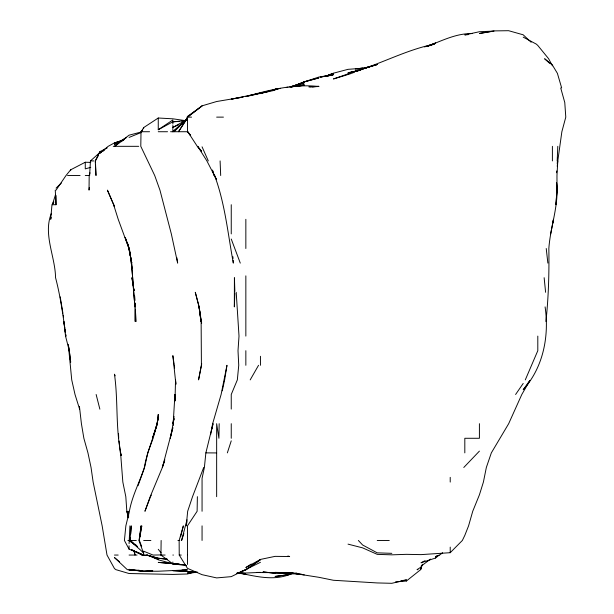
<?xml version="1.0" encoding="UTF-8"?>
<svg xmlns="http://www.w3.org/2000/svg" width="614" height="614" viewBox="0 0 614 614"><rect width="100%" height="100%" fill="white"/><g stroke="black" fill="none" stroke-linecap="round" stroke-linejoin="round"><path stroke-width="0.92" d="M55.552 194.5L52.367 204.715L56.02 204.715L56.066 195.544M128.579 517.656L128.618 511.27M185.628 564.826L172.856 563.882L160.937 555.056L161.137 540.458M135.395 309.64L135.203 321.498L134.903 303.247L136.139 321.498M142.609 129.746L141.02 131.726L140.79 146.324L154.705 175.52L159.947 190.117L171.329 233.911L177.653 263.107L176.832 257.634M197.378 496.672L197.117 511.27L187.454 525.86L187.454 554.711M219.167 423.683L218.914 438.281L216.65 423.683L216.65 496.672M234.84 293.216L234.341 306.9L234.418 277.705L234.847 291.389M557.19 160.922L557.796 146.324M560.712 87.932L564.773 102.53L565.786 117.128L561.864 131.726L557.788 160.922L556.967 175.52L557.005 190.117L555.931 204.715L556.921 190.117L556.606 182.818C559.139 205.176 550.336 226.428 548.847 248.509C549.231 272.9 548.54 297.184 545.93 321.498M89.613 175.52L90.442 160.922L99.867 152.51M129.922 525.86L129.07 543.651M130.506 537.726L130.329 540.458L133.292 542.868M130.736 534.073L131.258 525.86L129.922 540.458L143.661 552.968M157.752 420.897L158.258 414.412L157.153 423.683L153.615 436.454M557.236 163.662L557.451 160.922M147.314 555.233L143.661 555.056L129.07 549.169L124.412 540.458L125.855 525.86L129.377 511.27C132.102 495.928 139.631 482.182 144.344 467.477C147.23 450.277 155.373 434.52 158.258 417.328L157.153 423.683L152.464 438.281L157.529 423.683M211.884 429.155L213.043 423.683L205.867 452.879L204.385 467.477L202.06 478.413L202.06 511.27M89.314 187.385L89.03 190.117L89.191 175.52L90.02 172.787M556.568 172.787L556.752 170.961M557.228 166.394L557.788 160.922M173.248 425.387L173.44 423.683M173.877 420.03L174.092 418.203M201.714 363.711L198.552 379.889L201.415 365.292L201.131 321.498L199.051 306.9L195.29 292.302L199.174 306.9L200.97 321.498L199.051 306.9L201.676 323.217M186.925 521.555L186.265 525.86L187.669 511.27L192.535 496.672L203.702 467.477M174.015 416.384L172.856 423.683L174.038 419.116M224.64 379.889L226.98 365.292L221.109 394.487L212.644 423.683L210.625 434.628M139.624 538.639L139.317 540.458L140.99 525.86L139.355 540.458L141.68 546.483M139.931 536.813L141.78 525.86L138.933 540.458L143.661 553.467L143.661 551.195L153.04 555.056L161.566 554.933M550.658 233.911L553.49 219.313L552.393 224.54M144.804 466.563L147.728 452.879L153.109 438.281M222.268 390.834L224.44 380.803M420.651 569.654L421.012 568.034L420.651 569.654L406.422 581.013L395.47 581.903M180.631 536.813L183.356 525.86L179.142 540.458L179.234 555.056L187.454 568.334L202.06 574.681L216.65 577.912L231.248 576.646L260.443 562.301M187.009 519.828L181.583 540.458L183.893 533.589M138.027 485.72L144.605 467.477M51.2 217.486L50.686 219.313L51.975 204.715L53.794 201.799M421.012 568.848L422.363 564.251M227.349 452.879L231.248 440.844M164.828 459.748L162.303 467.477L164.099 462.319M150.177 497.524L144.942 511.27L150.192 496.672L162.372 467.477L172.856 427.651L170.239 438.281L173.163 423.683L174.944 394.487L175.051 400.873M51.415 213.304C42.85 234.164 55.252 256.368 55.559 277.705C60.287 295.687 62.874 314.053 65.345 332.443M525.292 379.889L537.803 350.694L537.803 336.096M107.181 147.966L99.867 151.666L95.254 160.922L95.999 175.52L95.554 164.575M150.507 496.672L151.343 495.045M98.532 155.227L95.408 160.922L95.485 162.748M52.367 204.715L53.763 202.259M185.628 120.674L172.856 118.809L158.258 118.011L143.661 127.582L141.304 131.726L142.724 129.746M250.19 379.889L258.548 365.292M529.767 380.695L521.808 394.487L508.676 423.683L491.338 452.879L486.342 467.477L483.402 482.074L479.411 494.846L472.734 511.27L468.574 525.86L464.813 535.385L462.357 540.458L450.216 552.692L421.012 554.626L406.422 554.335L391.824 554.841L377.226 554.365L362.628 547.865L348.031 544.134M187.454 117.75L178.49 131.726L187.454 118.088L173.992 131.726L187.454 118.218L172.856 131.726L172.856 125.486M56.081 190.117L66.005 175.52L70.679 169.794L85.269 162.242L90.749 162.395M515.599 394.487L523.205 383.435M529.698 380.649L523.205 389.736C543.313 367.349 549.361 336.058 545.094 306.9M479.411 451.121L463.785 467.477M56.081 188.122L61.53 182.818M172.856 131.726L178.697 126.768M180.884 124.911L182.343 123.667M425.072 560.682L421.012 562.785L435.618 558.011L439.133 555.056M99.867 151.666L99.867 153.231L108.179 146.324L114.473 142.862L121.772 140.775M442.64 552.73L439.616 555.056L435.618 556.553L435.618 558.011M421.012 566.238L430.506 559.085M187.454 116.43L202.06 105.946L187.454 117.128L187.454 119.822L186.986 117.128L191.576 117.128M119.078 143.116L114.473 146.324L129.07 135.18L141.397 131.956M120.62 142.049L124.458 139.378M158.258 118.011L158.258 129.738L172.856 119.96L172.856 124.066M99.867 153.231L101.379 152.241M102.883 151.259L104.395 150.269M251.226 564.074L245.846 567.551L260.443 559.431L275.049 556.368L289.639 556.507L287.851 556.023M421.012 567.106L417.006 569.654L417.957 569.654M126.637 137.528L114.473 144.336L118.763 142.371M186.641 119.776L172.856 127.405L178.866 124.696M158.258 129.738L172.856 121.81L184.714 120.712M289.639 574.512L293.055 573.015L289.639 574.535L275.049 576.446L289.639 574.512C272.624 581.136 254.741 576.093 237.633 572.685L245.846 574.105L237.633 573.215M435.618 556.553L438.25 555.432M304.237 81.862L318.835 77.917L304.237 81.885L293.937 86.152L304.237 81.862L318.835 77.057L333.433 74.708L320.661 77.111M123.061 140.122L114.473 143.63L122.201 140.629M129.07 137.421L141.32 132.44M236.398 573.461L238.976 572.425M240.696 571.734L245.846 569.654L260.443 559.715L245.846 569.907L236.398 573.545M325.075 76.504L333.433 73.196L348.031 69.336L362.628 68.231L357.156 69.052M325.704 76.313L333.433 73.335L324.844 76.543M351.569 73.335L354.124 72.352M357.525 71.04L361.776 69.405M291.358 86.735L304.237 81.885M291.351 573.2L289.639 573.844L275.049 573.223L263.183 571.949L275.049 573.223M362.628 69.029C386.643 60.94 409.469 49.105 434.466 44.139L427.29 46.311M424.535 46.956L435.618 43.018L427.175 46.365C441.666 40.862 456.402 33.24 472.112 33.578M348.031 74.578L350.686 73.649M123.061 140.038L114.473 143.024L120.858 141.128M362.628 69.075L377.226 64.432L362.628 68.799L333.433 78.96L347.125 74.854M301.505 83.527L290.552 86.781L304.237 85.3L291.466 86.873L304.237 82.79L289.639 87.011M328.866 75.745L333.433 74.363L326.134 76.405M192.013 572.639L187.454 573.998L172.856 574.42L129.07 573.522L115.892 569.654L114.473 568.572L107.005 555.056L102.154 525.86L93.136 482.074L91.041 467.477L87.948 452.879L83.865 438.281L81.409 423.683L79.421 406.345M361.715 69.298L348.031 73.335L360.809 69.981L348.031 72.736L356.243 71.385M275.049 90.204L245.846 96.582C269.661 89.905 293.83 83.727 318.835 86.513L309.709 86.889M90.749 167.346L85.269 168.881L85.269 162.242M326.134 76.443L333.433 74.44L320.661 77.08M250.405 95.416L280.207 88.362M260.443 93.635L263.183 92.891M265.002 92.399L267.742 91.663M191.107 572.532L187.454 573.484L197.493 572.125L187.454 572.071L191.107 571.926M292.379 573.207L289.639 573.844L296.938 573.461M406.422 581.013L406.422 579.923L391.824 583.3L377.226 582.939L333.433 580.268L318.835 577.298L289.639 572.732L256.79 572.54M291.466 573.177L289.639 573.568L301.505 574.19M260.443 93.144L231.248 99.161L243.106 97.073L216.65 101.517L202.06 105.838L187.454 117.128L187.493 131.726L190.44 135.379M355.329 69.09L369.014 67.003M280.299 88.362L275.049 89.214L276.868 89.053M291.466 86.843L304.237 84.778L290.552 86.95M400.942 580.775L406.422 579.923M286.277 87.449L287.958 87.203M312.449 86.889L318.835 86.321L308.796 86.866M468.459 34.599L464.813 34.898L479.411 31.736L494.001 31.084L479.411 33.486L494.001 30.9L508.607 30.7L523.205 34.806L531.148 42.274M143.661 571.258L130.022 569.654L143.661 571.281L152.786 570.713L143.661 571.258L127.298 569.654L114.473 557.589L119.546 561.81M172.856 121.81L179.242 121.434M181.982 121.265L184.714 121.104M181.982 569.976L187.454 569.899L158.258 571.227L143.661 571.281M129.07 570.276L139.102 570.199M256.79 572.425L260.443 572.409L245.846 573.023L239.46 572.486M216.65 117.128L223.427 117.128M141.02 131.726L149.57 131.726M158.258 131.726L167.538 131.726M170.546 131.726L187.777 131.726L190.662 135.379M113.252 146.324L138.71 146.324M90.442 160.922L93.788 160.922M67.548 175.52L80.089 175.52M85.269 175.52L89.659 175.52M205.867 452.879L216.65 452.932M127.858 540.458L136.3 540.458M143.661 540.458L150.89 540.458M177.922 540.458L179.725 540.458M377.226 540.458L389.253 540.458M114.473 555.056L118.164 555.056M129.07 555.056L137.06 555.056M131.626 549.837L141.872 555.056L143.661 555.056L135.94 551.602M160.937 555.056L165.112 555.056M172.856 555.056L173.424 555.056M179.234 555.056L181.268 555.056M149.141 555.563L141.872 555.056M236.72 573.33L243.106 573.468M275.049 572.363L289.639 572.747L304.237 574.881M391.824 553.337L377.226 552.846L362.628 545.002L358.361 540.458M133.629 569.815L129.07 569.355M175.596 563.974L179.242 564.105M148.78 555.455L158.258 559.799L172.856 563.798L179.242 564.174M240.373 573.154L243.106 573.338M172.856 563.591L158.258 562.393L172.856 563.736M148.857 555.394L158.258 559.085L146.792 555.056L158.258 558.241L167.384 559.277M146.792 555.056L158.258 558.21L167.384 559.27M172.856 563.798L186.541 565.647M131.642 549.683L134.22 550.835M523.205 37.132L536.36 44.139L537.803 45.467L548.632 58.737L551.978 65.03M137.521 546.506L129.07 540.458L137.521 546.729M561.656 87.932L557.397 73.335L552.393 65.053L544.618 58.737L549.568 63.242M134.773 544.073L136.254 545.27M158.258 549.292L161.106 552.899M187.777 131.726L197.271 146.324L201.461 151.182L197.7 146.324L206.895 160.922L216.305 179.196L214.608 175.52C225.069 203.679 227.886 233.757 233.32 263.107L233.143 260.367M202.06 146.83L208.299 160.922M113.736 204.715L107.412 190.117L114.473 206.634L113.613 204.715L118.218 219.313L128.94 248.509L131.78 263.107L127.889 243.95M115.148 375.829L114.473 374.202C118.287 401.065 115.417 428.833 121.219 455.45M240.281 263.107L231.248 239.046M131.734 263.107L129.07 248.509L125.164 237.349L129.308 248.509M121.265 455.45L120.375 452.879L119.024 441.013M212.505 170.37L214.186 175.52L212.467 170.047M79.574 409.085L75.015 394.487L71.731 379.889L68.284 344.308M133.844 550.497L135.026 555.056L134.282 551.41M96.137 394.487L99.867 409.17M128.395 517.748L126.829 511.27L125.809 496.672L122.838 482.074L120.574 452.879M128.464 517.748L127.052 511.27L128.226 517.472M62.927 313.286L60.195 296.861M63.265 315.112L63.595 316.939M133.53 286.83L131.88 277.705L133.476 286.83M134.182 290.476L133.852 288.649L134.121 290.476M129.07 248.509C132.877 267.742 132.801 287.444 135.057 306.9C132.954 287.751 132.678 268.418 129.454 249.422M174.123 364.409L172.856 355.621L175.919 384.448M68.868 347.04L70.679 362.222L69.267 350.694L65.544 336.096L63.871 321.498L64.762 327.884M65.015 329.71L65.391 332.443M174.253 365.292L174.622 368.024M546.23 248.509L547.865 263.107M131.833 264.02L132.332 268.579M544.142 277.705L545.608 292.302M175.903 383.535L175.543 379.889L174.998 400.873M236.206 292.302L239.007 336.096L238.009 350.694L238.739 365.292L237.334 379.889L231.248 394.487L231.248 409.085M232.913 256.721L233.028 258.548M135.203 303.247L135.379 305.987M55.26 190.117L56.02 204.715M220.096 160.922L220.687 175.52M118.54 433.714L118.709 438.281M552.393 65.053L552.393 65.821M552.393 146.324L552.393 160.922M479.411 423.683L479.411 438.281L464.813 438.281L464.813 452.879M450.216 477.347L450.216 482.074M450.216 547.12L450.216 552.692M260.443 356.281L260.443 365.292M245.846 219.313L245.846 248.509M245.846 275.855L245.846 336.096M245.846 350.694L245.846 365.292M231.248 204.715L231.248 233.911M231.248 423.683L231.248 438.281M202.06 525.86L202.06 540.458M187.454 555.056L187.454 564.45M172.856 562.017L172.856 563.882M143.661 127.582L143.661 128.418M129.07 545.777L129.07 549.169M70.679 169.794L70.679 170.669M377.226 64.432L362.628 68.837L377.226 64.485M296.938 573.253L289.639 573.384L296.938 573.269M195.666 571.857L172.856 570.682L195.666 571.849M65.905 336.096L65.621 334.269L65.905 336.096M134.788 300.515L134.589 295.948L134.773 300.515"/></g></svg>
